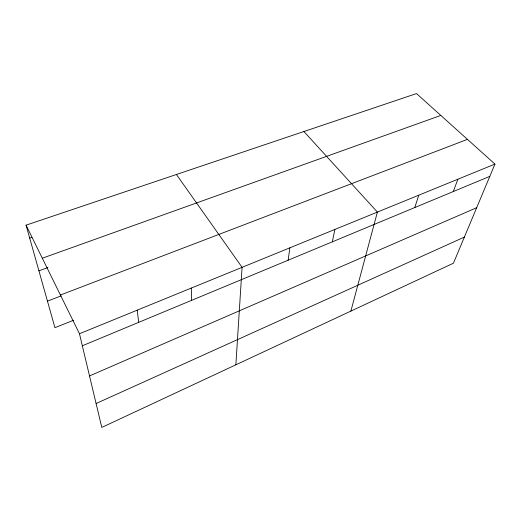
<?xml version="1.0" encoding="UTF-8"?>
<svg xmlns="http://www.w3.org/2000/svg" width="521" height="521" viewBox="0 0 521 521"><rect width="100%" height="100%" fill="white"/><g stroke="black" fill="none" stroke-linecap="round" stroke-linejoin="round"><path stroke-width="0.78" d="M235.863 364.811L242.083 267.332L176.417 174.489M288.126 260.213L289.865 247.827M332.32 241.842L334.892 229.435M350.88 311.096L377.399 212.08L303.925 131.52M414.781 207.553L418.78 195.186M453.296 191.539L457.9 179.211M494.95 164.082L453.446 263.196L101.79 427.422L79.466 333.74L26.05 225.163L416.5 93.578L494.95 164.082L79.466 333.74M96.092 403.514L464.38 237.094M89.521 375.941L476.689 207.69M82.338 345.781L489.812 176.352M73.559 320.246L54.939 327.683L26.05 225.163M60.416 295.016L467.448 139.361M47.457 301.131L61.113 295.895M38.919 270.842L47.958 267.547M42.312 258.214L440.825 115.434M29.697 238.117L31.989 237.322M137.199 310.164L138.697 322.349M191.292 288.074L191.578 300.356"/></g></svg>
